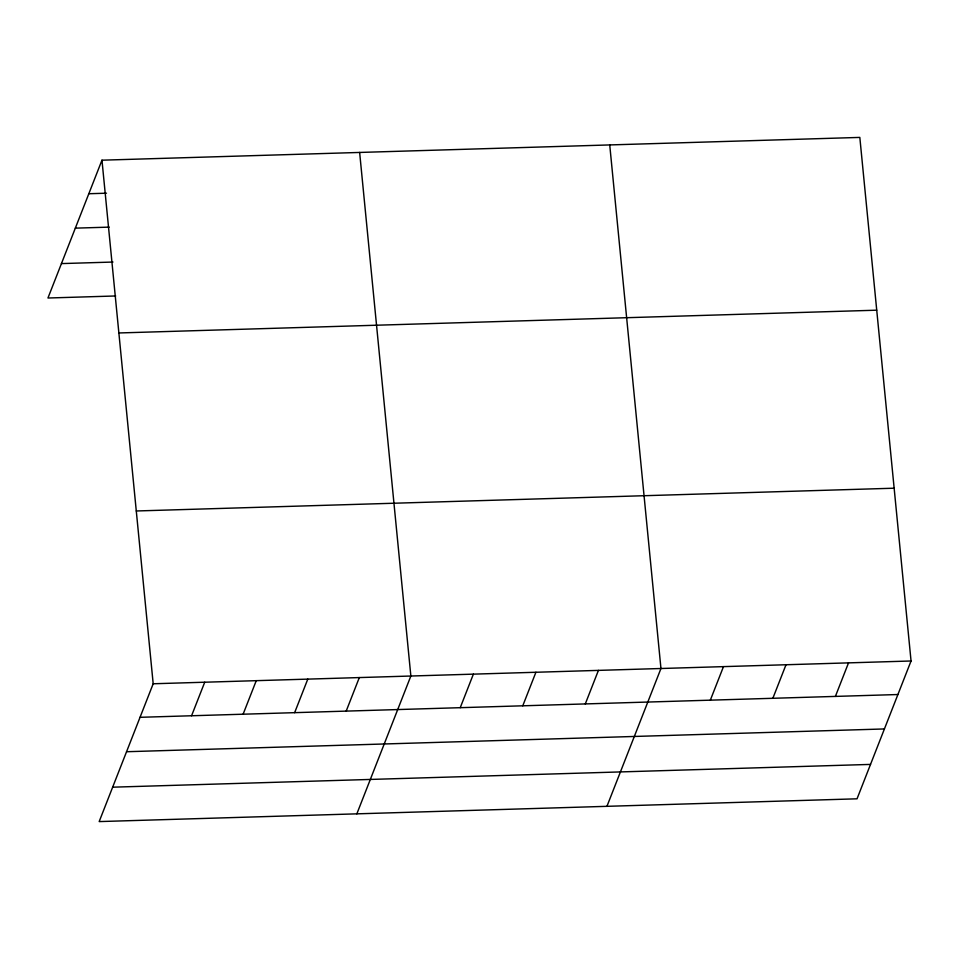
<?xml version="1.0" encoding="UTF-8"?>
<svg xmlns="http://www.w3.org/2000/svg" width="959" height="959" viewBox="0 0 959 959"><rect width="100%" height="100%" fill="white"/><g stroke="black" fill="none" stroke-linecap="round" stroke-linejoin="round"><path stroke-width="1.44" d="M101.966 160.189L153.188 683.767L99.173 821.587L857.034 798.811L911.05 660.991L859.827 137.413L101.966 160.189L47.95 298.009L115.679 295.971M191.572 715.762L204.723 682.221M243.107 714.215L256.257 680.674M294.641 712.669L307.791 679.116M346.187 711.11L359.325 677.569M356.844 813.843L410.86 676.023L359.637 152.445M460.236 707.682L473.386 674.141M522.763 705.812L535.913 672.259M585.29 703.93L598.428 670.389M606.939 806.327L660.955 668.507L609.732 144.929M710.331 700.166L723.482 666.625M772.858 698.296L786.008 664.743M835.385 696.414L848.523 662.873M88.815 193.73L106.485 193.203M75.329 228.146L109.194 227.127M61.436 263.593L112.97 262.047M118.868 332.965L876.73 310.189M136.286 510.979L894.148 488.203M153.188 683.767L911.05 660.991M140.038 717.308L897.9 694.532M126.552 751.724L884.414 728.948M112.659 787.183L870.52 764.407"/></g></svg>
